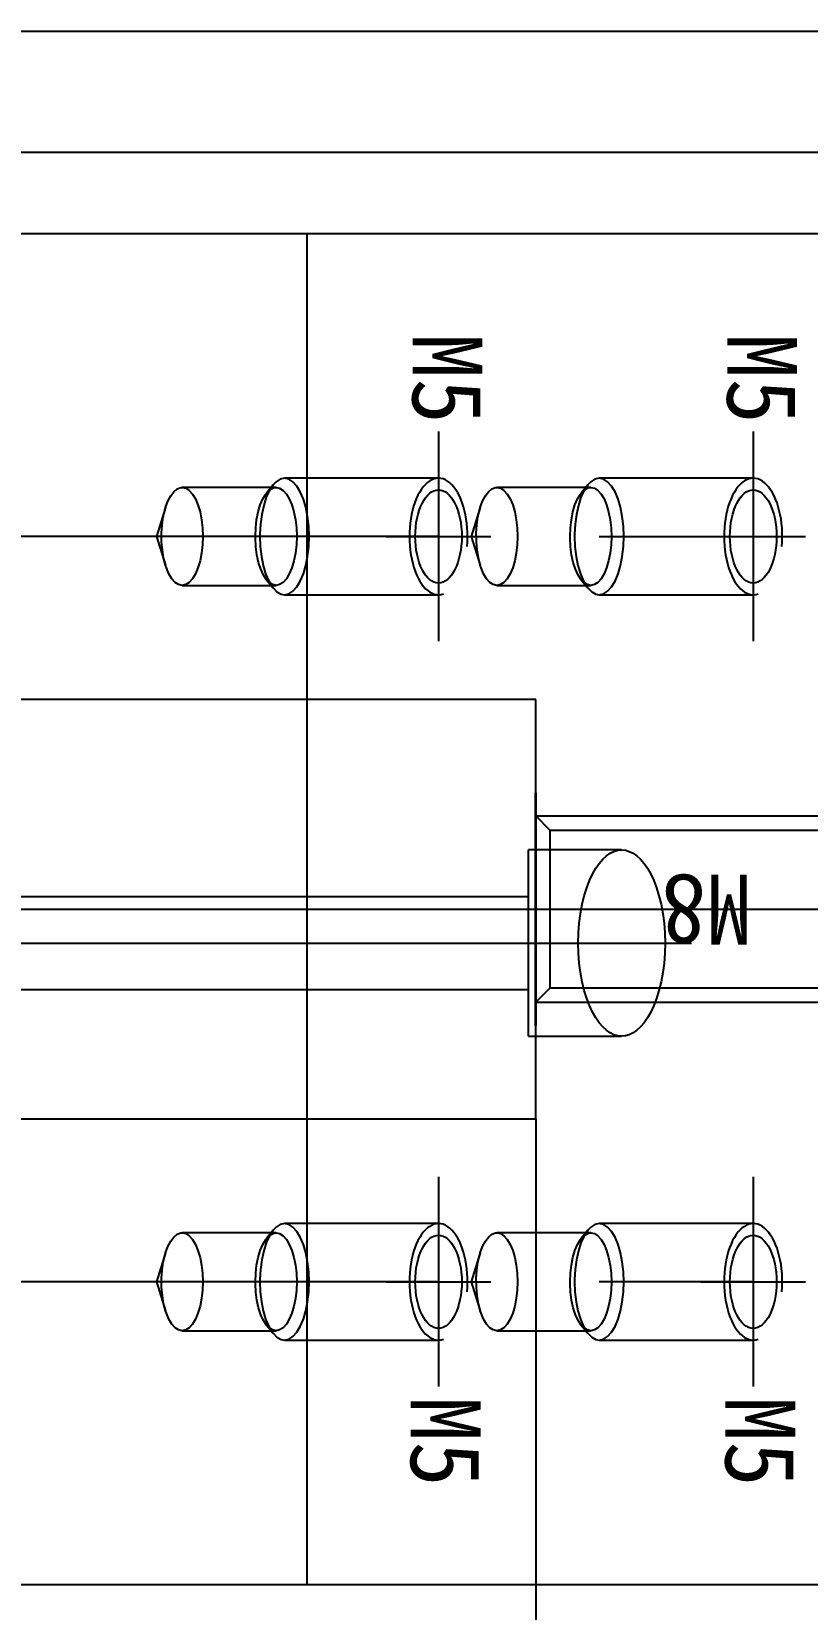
# Model space of a CAD drawing. Header units: millimetres. Extents: x 632 to 3922, y 1402 to 2001.
# Drawn here: x 3740.7 to 3774.1, y 1933.7 to 2001.4 of the extents above; entities that cross this region are included whole.
import ezdxf
from ezdxf.enums import TextEntityAlignment as Align
from ezdxf.lldxf.tags import DXFTag

# ---------------------------------------------------------------- set-up
doc = ezdxf.new("R2010")
doc.units = ezdxf.units.MM
for name, color, linetype in [('4', 4, 'Continuous'), ('6', 6, 'Continuous'), ('7', 7, 'Continuous'), ('BCE', 1, 'CENTER'), ('BH', 11, 'HIDDEN'), ('BHTL', 5, 'CENTER'), ('BO', 7, 'Continuous'), ('CE', 1, 'CENTER'), ('DIM', 7, 'Continuous'), ('H1', 2, 'HIDDEN'), ('H2', 4, 'HIDDEN')]:
    doc.layers.add(name, color=color, linetype=linetype)
doc.styles.add('JM_Standard', font='', dxfattribs={"height": 3})
doc.styles.add('SY', font='romans.shx', dxfattribs={"width": 0.85, "height": 3, "bigfont": 'ghs.shx'})
doc.styles.get('JM_Standard').set_extended_font_data('DotumChe')
tags = doc.linetypes.add('CENTER', pattern=[2, 1.25, -0.25, 0.25, -0.25]).pattern_tags.tags
tags[10:11] = [DXFTag(74, 4), DXFTag(75, 0), DXFTag(340, '0'), DXFTag(46, 1.0), DXFTag(50, 0.0), DXFTag(44, 0.0), DXFTag(45, 0.0)]
tags[8:9] = [DXFTag(74, 4), DXFTag(75, 0), DXFTag(340, '0'), DXFTag(46, 1.0), DXFTag(50, 0.0), DXFTag(44, 0.0), DXFTag(45, 0.0)]
tags[6:7] = [DXFTag(74, 4), DXFTag(75, 0), DXFTag(340, '0'), DXFTag(46, 1.0), DXFTag(50, 0.0), DXFTag(44, 0.0), DXFTag(45, 0.0)]
tags[4:5] = [DXFTag(74, 4), DXFTag(75, 0), DXFTag(340, '0'), DXFTag(46, 1.0), DXFTag(50, 0.0), DXFTag(44, 0.0), DXFTag(45, 0.0)]
tags = doc.linetypes.add('HIDDEN', pattern=[0.375, 0.25, -0.125]).pattern_tags.tags
tags[6:7] = [DXFTag(74, 4), DXFTag(75, 0), DXFTag(340, '0'), DXFTag(46, 1.0), DXFTag(50, 0.0), DXFTag(44, 0.0), DXFTag(45, 0.0)]
tags[4:5] = [DXFTag(74, 4), DXFTag(75, 0), DXFTag(340, '0'), DXFTag(46, 1.0), DXFTag(50, 0.0), DXFTag(44, 0.0), DXFTag(45, 0.0)]
doc.dimstyles.new('BaseStyle', dxfattribs={"dimtxt": 3, "dimasz": 2, "dimexe": 0.6, "dimexo": 0, "dimgap": 1, "dimtad": 1, "dimdsep": 46, "dimtxsty": 'SY', "dimcen": 0, "dimclrd": 3, "dimclre": 3, "dimclrt": 7, "dimaunit": 1, "dimazin": 0, "dimtfac": 1, "dimtmove": 0, "dimatfit": 3, "dimfxl": 1, "dimtolj": 1, "dimtzin": 0, "dimarcsym": 0})

# ---------------------------------------------------------------- blocks, each defined once
blk = doc.blocks.new('20180524_223518')
blk.add_ellipse((-0.277, 0.25), major_axis=(0, -2), ratio=0.5)
at = {"layer": '4', "color": 1, "linetype": 'CENTER'}
for p, q in [((-0.277, -4.25), (-0.277, 4.75)), ((1.973, 0.25), (-2.527, 0.25))]:
    blk.add_line(p, q, dxfattribs=at)
at = {"layer": '4'}
blk.add_ellipse((-0.277, 0.25), major_axis=(0, 2.5), ratio=0.5, start_param=1.396263, end_param=6.457718, dxfattribs=at)
blk = doc.blocks.new('20180524_2133461')
at = {"layer": 'BCE'}
blk.add_line((3.375, 15.749), (3.375, -3.533), dxfattribs=at)
at = {"layer": 'BH'}
blk.add_line((0, -1.584), (6.75, -1.584), dxfattribs=at)
for points in [[(-0.625, 15.749), (0, 15.124), (6.75, 15.124), (7.375, 15.749)], [(0, 15.124), (0, -1.584), (3.375, -3.533), (6.75, -1.584), (6.75, 15.124)]]:
    blk.add_lwpolyline(points, dxfattribs=at)
at = {"layer": 'BHTL'}
for p, q in [((-0.625, 15.749), (-0.625, 1.083)), ((7.375, 15.749), (7.375, 1.083))]:
    blk.add_line(p, q, dxfattribs=at)
blk.add_lwpolyline([(0, 0), (-0.625, 1.083), (7.375, 1.083), (6.75, 0)], dxfattribs=at)
at = {"layer": 'H1', "lineweight": 35, "ltscale": 0.25}
blk.add_line((-1.625, 15.749), (8.375, 15.749), dxfattribs=at)
blk = doc.blocks.new('*D771')
at = {"layer": 'Defpoints', "color": 0}
for p in [(3669.824, 1979.728), (3751.588, 1979.728), (3690.824, 1963.728)]:
    blk.add_point(p, dxfattribs=at)
at = {"layer": 'DIM', "color": 3, "lineweight": -2}
blk.add_line((3751.588, 1979.728), (3665.06, 1979.728), dxfattribs=at)
at = {"layer": 'DIM', "color": 7, "insert": (3666.942, 1982.228), "char_height": 3, "attachment_point": 5, "style": 'SY', "bg_fill": 3, "box_fill_scale": 1.1, "bg_fill_color": 256, "bg_fill_true_color": 13158600, "bg_fill_transparency": 0}
blk.add_mtext('\\A1;16', dxfattribs=at)
blk = doc.blocks.new('*D774')
at = {"layer": 'Defpoints', "color": 0}
for p in [(3690.824, 1963.728), (3669.824, 1947.728), (3751.588, 1947.728)]:
    blk.add_point(p, dxfattribs=at)
at = {"layer": 'DIM', "color": 3, "lineweight": -2}
blk.add_line((3751.588, 1947.728), (3665.06, 1947.728), dxfattribs=at)
at = {"layer": 'DIM', "color": 7, "insert": (3666.942, 1950.228), "char_height": 3, "attachment_point": 5, "style": 'SY', "bg_fill": 3, "box_fill_scale": 1.1, "bg_fill_color": 256, "bg_fill_true_color": 13158600, "bg_fill_transparency": 0}
blk.add_mtext('\\A1;16', dxfattribs=at)
blk = doc.blocks.new('*D780')
at = {"layer": 'Defpoints', "color": 0}
for p in [(3762.378, 1954.728), (3736.378, 1931.228), (3762.378, 1910.228)]:
    blk.add_point(p, dxfattribs=at)
at = {"layer": 'DIM', "color": 3, "lineweight": -2}
blk.add_line((3762.378, 1954.728), (3762.378, 1905.1), dxfattribs=at)
at = {"layer": 'DIM', "color": 7, "insert": (3759.878, 1907.164), "char_height": 3, "attachment_point": 5, "rotation": 90, "style": 'SY', "bg_fill": 3, "box_fill_scale": 1.1, "bg_fill_color": 256, "bg_fill_true_color": 13158600, "bg_fill_transparency": 0}
blk.add_mtext('\\A1;26', dxfattribs=at)
blk = doc.blocks.new('*D781')
at = {"layer": 'Defpoints', "color": 0}
for p in [(3782.355, 1934.728), (3736.378, 1931.228), (3782.355, 1910.228)]:
    blk.add_point(p, dxfattribs=at)
at = {"layer": 'DIM', "color": 3, "lineweight": -2}
blk.add_line((3782.355, 1934.728), (3782.355, 1899.028), dxfattribs=at)
at = {"layer": 'DIM', "color": 7, "insert": (3779.855, 1904.128), "char_height": 3, "attachment_point": 5, "rotation": 90, "style": 'SY', "bg_fill": 3, "box_fill_scale": 1.1, "bg_fill_color": 256, "bg_fill_true_color": 13158600, "bg_fill_transparency": 0}
blk.add_mtext('\\A1;45.98', dxfattribs=at)
blk = doc.blocks.new('*D782')
at = {"layer": 'Defpoints', "color": 0}
for p in [(3796.378, 1955.228), (3736.378, 1931.228), (3796.378, 1910.228)]:
    blk.add_point(p, dxfattribs=at)
at = {"layer": 'DIM', "color": 3, "lineweight": -2}
blk.add_line((3796.378, 1955.228), (3796.378, 1905.221), dxfattribs=at)
at = {"layer": 'DIM', "color": 7, "insert": (3793.878, 1907.225), "char_height": 3, "attachment_point": 5, "rotation": 90, "style": 'SY', "bg_fill": 3, "box_fill_scale": 1.1, "bg_fill_color": 256, "bg_fill_true_color": 13158600, "bg_fill_transparency": 0}
blk.add_mtext('\\A1;60', dxfattribs=at)
blk = doc.blocks.new('A$C425363C5')
blk.add_line((411, 288), (9, 288))

msp = doc.modelspace()

# ---------------------------------------------------------------- linework, layer by layer
at = {"layer": '7'}
for p, q in [((3736.378, 1996.228), (3831.378, 1996.228)), ((3736.378, 1992.728), (3752.552, 1992.728)), ((3752.552, 1992.728), (3752.552, 1934.728)), ((3752.552, 1992.728), (3775.104, 1992.728)), ((3736.378, 1934.728), (3752.552, 1934.728)), ((3752.552, 1934.728), (3775.104, 1934.728))]:
    msp.add_line(p, q, dxfattribs=at)
for points in [[(3764.205, 1962.272, 0), (3764.216, 1962.704, 0), (3764.249, 1963.129, 0), (3764.302, 1963.541, 0), (3764.374, 1963.934, 0), (3764.464, 1964.304, 0), (3764.569, 1964.645, 0), (3764.688, 1964.957, 0), (3764.818, 1965.236, 0), (3764.957, 1965.481, 0), (3765.104, 1965.693, 0), (3765.257, 1965.872, 0), (3765.415, 1966.017, 0), (3765.576, 1966.129, 0), (3765.739, 1966.208, 0), (3765.904, 1966.256, 0), (3766.07, 1966.272, 0)], [(3766.07, 1966.272, 0), (3766.236, 1966.256, 0), (3766.401, 1966.208, 0), (3766.564, 1966.129, 0), (3766.725, 1966.017, 0), (3766.883, 1965.872, 0), (3767.036, 1965.693, 0), (3767.183, 1965.481, 0), (3767.322, 1965.236, 0), (3767.452, 1964.957, 0), (3767.571, 1964.645, 0), (3767.676, 1964.304, 0), (3767.766, 1963.934, 0), (3767.838, 1963.541, 0), (3767.891, 1963.129, 0), (3767.924, 1962.704, 0), (3767.935, 1962.272, 0), (3767.924, 1961.84, 0), (3767.891, 1961.414, 0), (3767.838, 1961.002, 0), (3767.766, 1960.609, 0), (3767.676, 1960.24, 0), (3767.571, 1959.898, 0), (3767.452, 1959.587, 0), (3767.322, 1959.308, 0), (3767.183, 1959.062, 0), (3767.036, 1958.85, 0), (3766.883, 1958.672, 0), (3766.725, 1958.527, 0), (3766.564, 1958.415, 0), (3766.401, 1958.335, 0), (3766.236, 1958.288, 0), (3766.07, 1958.272, 0)], [(3766.07, 1958.272, 0), (3765.904, 1958.288, 0), (3765.739, 1958.335, 0), (3765.576, 1958.415, 0), (3765.415, 1958.527, 0), (3765.257, 1958.672, 0), (3765.104, 1958.85, 0), (3764.957, 1959.062, 0), (3764.818, 1959.308, 0), (3764.688, 1959.587, 0), (3764.569, 1959.898, 0), (3764.464, 1960.24, 0), (3764.374, 1960.609, 0), (3764.302, 1961.002, 0), (3764.249, 1961.414, 0), (3764.216, 1961.84, 0), (3764.205, 1962.272, 0)]]:
    msp.add_polyline3d(points, dxfattribs=at)
at = {"layer": 'CE'}
for p, q in [((3758.204, 1979.728), (3751.588, 1979.728)), ((3765.108, 1979.728), (3771.724, 1979.728)), ((3690.824, 1963.728), (3775.378, 1963.728)), ((3736.378, 1963.728), (3831.378, 1963.728)), ((3693.842, 1962.272), (3752.552, 1962.272)), ((3752.552, 1962.272), (3769.07, 1962.272)), ((3758.204, 1947.728), (3751.588, 1947.728)), ((3771.724, 1947.728), (3765.108, 1947.728))]:
    msp.add_line(p, q, dxfattribs=at)
at = {"layer": 'H1'}
for p, q in [((3758.204, 1982.228), (3751.588, 1982.228)), ((3771.724, 1982.228), (3765.108, 1982.228)), ((3751.006, 1981.828), (3747.192, 1981.828)), ((3751.095, 1981.94), (3750.811, 1981.586)), ((3751.225, 1981.828), (3751.006, 1981.828)), ((3764.526, 1981.828), (3760.712, 1981.828)), ((3764.615, 1981.94), (3764.331, 1981.586)), ((3764.745, 1981.828), (3764.526, 1981.828)), ((3746.475, 1980.967), (3746.093, 1979.728)), ((3759.995, 1980.967), (3759.613, 1979.728)), ((3746.093, 1979.728), (3746.475, 1978.489)), ((3759.613, 1979.728), (3759.995, 1978.489)), ((3747.192, 1977.628), (3751.006, 1977.628)), ((3750.811, 1977.871), (3751.095, 1977.517)), ((3751.006, 1977.628), (3751.225, 1977.628)), ((3760.712, 1977.628), (3764.526, 1977.628)), ((3764.331, 1977.871), (3764.615, 1977.517)), ((3764.526, 1977.628), (3764.745, 1977.628)), ((3751.588, 1977.228), (3758.204, 1977.228)), ((3765.108, 1977.228), (3771.724, 1977.228)), ((3762.378, 1972.728), (3736.378, 1972.728)), ((3762.378, 1963.728), (3762.378, 1972.728)), ((3762.378, 1954.728), (3762.378, 1963.728)), ((3736.378, 1954.728), (3762.378, 1954.728)), ((3751.006, 1949.828), (3747.192, 1949.828)), ((3751.095, 1949.94), (3750.811, 1949.586)), ((3751.225, 1949.828), (3751.006, 1949.828)), ((3758.204, 1950.228), (3751.588, 1950.228)), ((3764.526, 1949.828), (3760.712, 1949.828)), ((3764.615, 1949.94), (3764.331, 1949.586)), ((3764.745, 1949.828), (3764.526, 1949.828)), ((3771.724, 1950.228), (3765.108, 1950.228)), ((3746.475, 1948.967), (3746.093, 1947.728)), ((3759.995, 1948.967), (3759.613, 1947.728)), ((3746.093, 1947.728), (3746.475, 1946.489)), ((3759.613, 1947.728), (3759.995, 1946.489)), ((3747.192, 1945.628), (3751.006, 1945.628)), ((3750.811, 1945.871), (3751.095, 1945.517)), ((3751.006, 1945.628), (3751.225, 1945.628)), ((3760.712, 1945.628), (3764.526, 1945.628)), ((3764.331, 1945.871), (3764.615, 1945.517)), ((3764.526, 1945.628), (3764.745, 1945.628)), ((3751.588, 1945.228), (3758.204, 1945.228)), ((3765.108, 1945.228), (3771.724, 1945.228))]:
    msp.add_line(p, q, dxfattribs=at)
for points in [[(3751.588, 1982.228, 0), (3751.404, 1982.19, 0), (3751.226, 1982.078, 0), (3751.095, 1981.94, 0)], [(3751.588, 1977.228, 0), (3751.771, 1977.266, 0), (3751.949, 1977.379, 0), (3752.116, 1977.563, 0), (3752.267, 1977.813, 0), (3752.397, 1978.121, 0), (3752.502, 1978.478, 0), (3752.58, 1978.873, 0), (3752.628, 1979.294, 0), (3752.644, 1979.728, 0), (3752.628, 1980.163, 0), (3752.58, 1980.583, 0), (3752.502, 1980.978, 0), (3752.397, 1981.335, 0), (3752.267, 1981.644, 0), (3752.116, 1981.893, 0), (3751.949, 1982.078, 0), (3751.771, 1982.19, 0), (3751.588, 1982.228, 0)], [(3765.108, 1982.228, 0), (3764.924, 1982.19, 0), (3764.746, 1982.078, 0), (3764.615, 1981.94, 0)], [(3765.108, 1977.228, 0), (3765.291, 1977.266, 0), (3765.469, 1977.379, 0), (3765.636, 1977.563, 0), (3765.786, 1977.813, 0), (3765.917, 1978.121, 0), (3766.022, 1978.478, 0), (3766.1, 1978.873, 0), (3766.148, 1979.294, 0), (3766.164, 1979.728, 0), (3766.148, 1980.163, 0), (3766.1, 1980.583, 0), (3766.022, 1980.978, 0), (3765.917, 1981.335, 0), (3765.786, 1981.644, 0), (3765.636, 1981.893, 0), (3765.469, 1982.078, 0), (3765.291, 1982.19, 0), (3765.108, 1982.228, 0)], [(3746.475, 1980.967, 0), (3746.577, 1981.243, 0), (3746.698, 1981.473, 0), (3746.833, 1981.649, 0), (3746.979, 1981.767, 0), (3747.132, 1981.824, 0), (3747.192, 1981.828, 0)], [(3747.192, 1981.828, 0), (3747.346, 1981.797, 0), (3747.495, 1981.702, 0), (3747.635, 1981.547, 0), (3747.762, 1981.337, 0), (3747.871, 1981.078, 0), (3747.96, 1980.778, 0), (3748.025, 1980.447, 0), (3748.065, 1980.093, 0), (3748.079, 1979.728, 0), (3748.065, 1979.364, 0), (3748.025, 1979.01, 0), (3747.96, 1978.678, 0), (3747.871, 1978.379, 0), (3747.762, 1978.12, 0), (3747.635, 1977.91, 0), (3747.495, 1977.755, 0), (3747.346, 1977.66, 0), (3747.192, 1977.628, 0)], [(3750.338, 1979.728, 0), (3750.351, 1980.093, 0), (3750.391, 1980.447, 0), (3750.457, 1980.778, 0), (3750.545, 1981.078, 0), (3750.655, 1981.337, 0), (3750.781, 1981.547, 0), (3750.811, 1981.586, 0)], [(3751.095, 1981.94, 0), (3750.94, 1981.704, 0), (3750.805, 1981.408, 0), (3750.694, 1981.061, 0), (3750.61, 1980.674, 0), (3750.555, 1980.257, 0), (3750.532, 1979.825, 0), (3750.531, 1979.728, 0)], [(3750.811, 1981.586, 0), (3750.954, 1981.728, 0), (3751.105, 1981.809, 0), (3751.225, 1981.828, 0)], [(3751.225, 1981.828, 0), (3751.379, 1981.797, 0), (3751.528, 1981.702, 0), (3751.669, 1981.547, 0), (3751.795, 1981.337, 0), (3751.905, 1981.078, 0), (3751.993, 1980.778, 0), (3752.059, 1980.447, 0), (3752.099, 1980.093, 0), (3752.112, 1979.728, 0), (3752.099, 1979.364, 0), (3752.059, 1979.01, 0), (3751.993, 1978.678, 0), (3751.905, 1978.379, 0), (3751.795, 1978.12, 0), (3751.669, 1977.91, 0), (3751.528, 1977.755, 0), (3751.379, 1977.66, 0), (3751.225, 1977.628, 0)], [(3759.995, 1980.967, 0), (3760.097, 1981.243, 0), (3760.218, 1981.473, 0), (3760.353, 1981.649, 0), (3760.499, 1981.767, 0), (3760.652, 1981.824, 0), (3760.712, 1981.828, 0)], [(3760.712, 1981.828, 0), (3760.866, 1981.797, 0), (3761.015, 1981.702, 0), (3761.155, 1981.547, 0), (3761.282, 1981.337, 0), (3761.391, 1981.078, 0), (3761.48, 1980.778, 0), (3761.545, 1980.447, 0), (3761.585, 1980.093, 0), (3761.599, 1979.728, 0), (3761.585, 1979.364, 0), (3761.545, 1979.01, 0), (3761.48, 1978.678, 0), (3761.391, 1978.379, 0), (3761.282, 1978.12, 0), (3761.155, 1977.91, 0), (3761.015, 1977.755, 0), (3760.866, 1977.66, 0), (3760.712, 1977.628, 0)], [(3763.858, 1979.728, 0), (3763.871, 1980.093, 0), (3763.911, 1980.447, 0), (3763.977, 1980.778, 0), (3764.065, 1981.078, 0), (3764.175, 1981.337, 0), (3764.301, 1981.547, 0), (3764.331, 1981.586, 0)], [(3764.615, 1981.94, 0), (3764.46, 1981.704, 0), (3764.325, 1981.408, 0), (3764.214, 1981.061, 0), (3764.13, 1980.674, 0), (3764.075, 1980.257, 0), (3764.052, 1979.825, 0), (3764.051, 1979.728, 0)], [(3764.331, 1981.586, 0), (3764.474, 1981.728, 0), (3764.625, 1981.809, 0), (3764.745, 1981.828, 0)], [(3764.745, 1981.828, 0), (3764.899, 1981.797, 0), (3765.048, 1981.702, 0), (3765.189, 1981.547, 0), (3765.315, 1981.337, 0), (3765.425, 1981.078, 0), (3765.513, 1980.778, 0), (3765.579, 1980.447, 0), (3765.619, 1980.093, 0), (3765.632, 1979.728, 0), (3765.619, 1979.364, 0), (3765.579, 1979.01, 0), (3765.513, 1978.678, 0), (3765.425, 1978.379, 0), (3765.315, 1978.12, 0), (3765.189, 1977.91, 0), (3765.048, 1977.755, 0), (3764.899, 1977.66, 0), (3764.745, 1977.628, 0)], [(3746.475, 1978.489, 0), (3746.395, 1978.803, 0), (3746.34, 1979.144, 0), (3746.31, 1979.503, 0), (3746.306, 1979.869, 0), (3746.33, 1980.231, 0), (3746.38, 1980.577, 0), (3746.455, 1980.898, 0), (3746.475, 1980.967, 0)], [(3759.995, 1978.489, 0), (3759.915, 1978.803, 0), (3759.859, 1979.144, 0), (3759.83, 1979.503, 0), (3759.826, 1979.869, 0), (3759.85, 1980.231, 0), (3759.9, 1980.577, 0), (3759.975, 1980.898, 0), (3759.995, 1980.967, 0)], [(3750.811, 1977.871, 0), (3750.681, 1978.069, 0), (3750.568, 1978.317, 0), (3750.474, 1978.609, 0), (3750.404, 1978.934, 0), (3750.358, 1979.284, 0), (3750.338, 1979.647, 0), (3750.338, 1979.728, 0)], [(3750.531, 1979.728, 0), (3750.547, 1979.294, 0), (3750.595, 1978.873, 0), (3750.673, 1978.478, 0), (3750.778, 1978.121, 0), (3750.909, 1977.813, 0), (3751.059, 1977.563, 0), (3751.095, 1977.517, 0)], [(3764.331, 1977.871, 0), (3764.201, 1978.069, 0), (3764.088, 1978.317, 0), (3763.994, 1978.609, 0), (3763.924, 1978.934, 0), (3763.878, 1979.284, 0), (3763.858, 1979.647, 0), (3763.858, 1979.728, 0)], [(3764.051, 1979.728, 0), (3764.067, 1979.294, 0), (3764.115, 1978.873, 0), (3764.193, 1978.478, 0), (3764.298, 1978.121, 0), (3764.429, 1977.813, 0), (3764.579, 1977.563, 0), (3764.615, 1977.517, 0)], [(3747.192, 1977.628, 0), (3747.038, 1977.66, 0), (3746.888, 1977.755, 0), (3746.748, 1977.91, 0), (3746.621, 1978.12, 0), (3746.512, 1978.379, 0), (3746.475, 1978.489, 0)], [(3760.712, 1977.628, 0), (3760.558, 1977.66, 0), (3760.408, 1977.755, 0), (3760.268, 1977.91, 0), (3760.141, 1978.12, 0), (3760.032, 1978.379, 0), (3759.995, 1978.489, 0)], [(3751.225, 1977.628, 0), (3751.071, 1977.66, 0), (3750.922, 1977.755, 0), (3750.811, 1977.871, 0)], [(3751.095, 1977.517, 0), (3751.265, 1977.348, 0), (3751.445, 1977.251, 0), (3751.588, 1977.228, 0)], [(3764.745, 1977.628, 0), (3764.591, 1977.66, 0), (3764.441, 1977.755, 0), (3764.331, 1977.871, 0)], [(3764.615, 1977.517, 0), (3764.785, 1977.348, 0), (3764.964, 1977.251, 0), (3765.108, 1977.228, 0)], [(3746.475, 1948.967, 0), (3746.577, 1949.243, 0), (3746.698, 1949.473, 0), (3746.833, 1949.649, 0), (3746.979, 1949.767, 0), (3747.132, 1949.824, 0), (3747.192, 1949.828, 0)], [(3747.192, 1949.828, 0), (3747.346, 1949.797, 0), (3747.495, 1949.702, 0), (3747.635, 1949.547, 0), (3747.762, 1949.337, 0), (3747.871, 1949.078, 0), (3747.96, 1948.778, 0), (3748.025, 1948.447, 0), (3748.065, 1948.093, 0), (3748.079, 1947.728, 0), (3748.065, 1947.364, 0), (3748.025, 1947.01, 0), (3747.96, 1946.678, 0), (3747.871, 1946.379, 0), (3747.762, 1946.12, 0), (3747.635, 1945.91, 0), (3747.495, 1945.755, 0), (3747.346, 1945.66, 0), (3747.192, 1945.628, 0)], [(3751.095, 1949.94, 0), (3750.94, 1949.704, 0), (3750.805, 1949.408, 0), (3750.694, 1949.061, 0), (3750.61, 1948.674, 0), (3750.555, 1948.257, 0), (3750.532, 1947.825, 0), (3750.531, 1947.728, 0)], [(3750.811, 1949.586, 0), (3750.954, 1949.728, 0), (3751.105, 1949.809, 0), (3751.225, 1949.828, 0)], [(3751.588, 1950.228, 0), (3751.404, 1950.19, 0), (3751.226, 1950.078, 0), (3751.095, 1949.94, 0)], [(3751.225, 1949.828, 0), (3751.379, 1949.797, 0), (3751.528, 1949.702, 0), (3751.669, 1949.547, 0), (3751.795, 1949.337, 0), (3751.905, 1949.078, 0), (3751.993, 1948.778, 0), (3752.059, 1948.447, 0), (3752.099, 1948.093, 0), (3752.112, 1947.728, 0), (3752.099, 1947.364, 0), (3752.059, 1947.01, 0), (3751.993, 1946.678, 0), (3751.905, 1946.379, 0), (3751.795, 1946.12, 0), (3751.669, 1945.91, 0), (3751.528, 1945.755, 0), (3751.379, 1945.66, 0), (3751.225, 1945.628, 0)], [(3751.588, 1945.228, 0), (3751.771, 1945.266, 0), (3751.949, 1945.379, 0), (3752.116, 1945.563, 0), (3752.267, 1945.813, 0), (3752.397, 1946.121, 0), (3752.502, 1946.478, 0), (3752.58, 1946.873, 0), (3752.628, 1947.294, 0), (3752.644, 1947.728, 0), (3752.628, 1948.163, 0), (3752.58, 1948.583, 0), (3752.502, 1948.978, 0), (3752.397, 1949.335, 0), (3752.267, 1949.644, 0), (3752.116, 1949.893, 0), (3751.949, 1950.078, 0), (3751.771, 1950.19, 0), (3751.588, 1950.228, 0)], [(3759.995, 1948.967, 0), (3760.097, 1949.243, 0), (3760.218, 1949.473, 0), (3760.353, 1949.649, 0), (3760.499, 1949.767, 0), (3760.652, 1949.824, 0), (3760.712, 1949.828, 0)], [(3760.712, 1949.828, 0), (3760.866, 1949.797, 0), (3761.015, 1949.702, 0), (3761.155, 1949.547, 0), (3761.282, 1949.337, 0), (3761.391, 1949.078, 0), (3761.48, 1948.778, 0), (3761.545, 1948.447, 0), (3761.585, 1948.093, 0), (3761.599, 1947.728, 0), (3761.585, 1947.364, 0), (3761.545, 1947.01, 0), (3761.48, 1946.678, 0), (3761.391, 1946.379, 0), (3761.282, 1946.12, 0), (3761.155, 1945.91, 0), (3761.015, 1945.755, 0), (3760.866, 1945.66, 0), (3760.712, 1945.628, 0)], [(3764.615, 1949.94, 0), (3764.46, 1949.704, 0), (3764.325, 1949.408, 0), (3764.214, 1949.061, 0), (3764.13, 1948.674, 0), (3764.075, 1948.257, 0), (3764.052, 1947.825, 0), (3764.051, 1947.728, 0)], [(3764.331, 1949.586, 0), (3764.474, 1949.728, 0), (3764.625, 1949.809, 0), (3764.745, 1949.828, 0)], [(3765.108, 1950.228, 0), (3764.924, 1950.19, 0), (3764.746, 1950.078, 0), (3764.615, 1949.94, 0)], [(3764.745, 1949.828, 0), (3764.899, 1949.797, 0), (3765.048, 1949.702, 0), (3765.189, 1949.547, 0), (3765.315, 1949.337, 0), (3765.425, 1949.078, 0), (3765.513, 1948.778, 0), (3765.579, 1948.447, 0), (3765.619, 1948.093, 0), (3765.632, 1947.728, 0), (3765.619, 1947.364, 0), (3765.579, 1947.01, 0), (3765.513, 1946.678, 0), (3765.425, 1946.379, 0), (3765.315, 1946.12, 0), (3765.189, 1945.91, 0), (3765.048, 1945.755, 0), (3764.899, 1945.66, 0), (3764.745, 1945.628, 0)], [(3765.108, 1945.228, 0), (3765.291, 1945.266, 0), (3765.469, 1945.379, 0), (3765.636, 1945.563, 0), (3765.786, 1945.813, 0), (3765.917, 1946.121, 0), (3766.022, 1946.478, 0), (3766.1, 1946.873, 0), (3766.148, 1947.294, 0), (3766.164, 1947.728, 0), (3766.148, 1948.163, 0), (3766.1, 1948.583, 0), (3766.022, 1948.978, 0), (3765.917, 1949.335, 0), (3765.786, 1949.644, 0), (3765.636, 1949.893, 0), (3765.469, 1950.078, 0), (3765.291, 1950.19, 0), (3765.108, 1950.228, 0)], [(3746.475, 1946.489, 0), (3746.395, 1946.803, 0), (3746.34, 1947.144, 0), (3746.31, 1947.503, 0), (3746.306, 1947.869, 0), (3746.33, 1948.231, 0), (3746.38, 1948.577, 0), (3746.455, 1948.898, 0), (3746.475, 1948.967, 0)], [(3750.338, 1947.728, 0), (3750.351, 1948.093, 0), (3750.391, 1948.447, 0), (3750.457, 1948.778, 0), (3750.545, 1949.078, 0), (3750.655, 1949.337, 0), (3750.781, 1949.547, 0), (3750.811, 1949.586, 0)], [(3759.995, 1946.489, 0), (3759.915, 1946.803, 0), (3759.859, 1947.144, 0), (3759.83, 1947.503, 0), (3759.826, 1947.869, 0), (3759.85, 1948.231, 0), (3759.9, 1948.577, 0), (3759.975, 1948.898, 0), (3759.995, 1948.967, 0)], [(3763.858, 1947.728, 0), (3763.871, 1948.093, 0), (3763.911, 1948.447, 0), (3763.977, 1948.778, 0), (3764.065, 1949.078, 0), (3764.175, 1949.337, 0), (3764.301, 1949.547, 0), (3764.331, 1949.586, 0)], [(3750.811, 1945.871, 0), (3750.681, 1946.069, 0), (3750.568, 1946.317, 0), (3750.474, 1946.609, 0), (3750.404, 1946.934, 0), (3750.358, 1947.284, 0), (3750.338, 1947.647, 0), (3750.338, 1947.728, 0)], [(3750.531, 1947.728, 0), (3750.547, 1947.294, 0), (3750.595, 1946.873, 0), (3750.673, 1946.478, 0), (3750.778, 1946.121, 0), (3750.909, 1945.813, 0), (3751.059, 1945.563, 0), (3751.095, 1945.517, 0)], [(3764.331, 1945.871, 0), (3764.201, 1946.069, 0), (3764.088, 1946.317, 0), (3763.994, 1946.609, 0), (3763.924, 1946.934, 0), (3763.878, 1947.284, 0), (3763.858, 1947.647, 0), (3763.858, 1947.728, 0)], [(3764.051, 1947.728, 0), (3764.067, 1947.294, 0), (3764.115, 1946.873, 0), (3764.193, 1946.478, 0), (3764.298, 1946.121, 0), (3764.429, 1945.813, 0), (3764.579, 1945.563, 0), (3764.615, 1945.517, 0)], [(3747.192, 1945.628, 0), (3747.038, 1945.66, 0), (3746.888, 1945.755, 0), (3746.748, 1945.91, 0), (3746.621, 1946.12, 0), (3746.512, 1946.379, 0), (3746.475, 1946.489, 0)], [(3760.712, 1945.628, 0), (3760.558, 1945.66, 0), (3760.408, 1945.755, 0), (3760.268, 1945.91, 0), (3760.141, 1946.12, 0), (3760.032, 1946.379, 0), (3759.995, 1946.489, 0)], [(3751.225, 1945.628, 0), (3751.071, 1945.66, 0), (3750.922, 1945.755, 0), (3750.811, 1945.871, 0)], [(3764.745, 1945.628, 0), (3764.591, 1945.66, 0), (3764.441, 1945.755, 0), (3764.331, 1945.871, 0)], [(3751.095, 1945.517, 0), (3751.265, 1945.348, 0), (3751.445, 1945.251, 0), (3751.588, 1945.228, 0)], [(3764.615, 1945.517, 0), (3764.785, 1945.348, 0), (3764.964, 1945.251, 0), (3765.108, 1945.228, 0)]]:
    msp.add_polyline3d(points, dxfattribs=at)
at = {"layer": 'H2'}
for p, q in [((3766.07, 1966.272), (3762.07, 1966.272)), ((3762.07, 1958.272), (3762.07, 1966.272)), ((3711.378, 1964.272), (3762.07, 1964.272)), ((3711.378, 1960.272), (3762.07, 1960.272)), ((3762.07, 1958.272), (3766.07, 1958.272))]:
    msp.add_line(p, q, dxfattribs=at)

# ---------------------------------------------------------------- block references
at = {"rotation": 89.99999999999997}
msp.add_blockref('20180524_2133461', (3778.127, 1960.353), dxfattribs=at)
at = {"layer": 'BO', "rotation": 180}
for p in [(3757.927, 1979.978), (3771.447, 1979.978), (3757.927, 1947.978), (3771.447, 1947.978)]:
    msp.add_blockref('20180524_223518', p, dxfattribs=at)

# ---------------------------------------------------------------- texts
at = {"layer": 'DIM', "style": 'JM_Standard'}
for s, rotation, p in [('M5', 270.00762, (3758.563, 1986.501)), ('M5', 270.00762, (3772.083, 1986.501)), ('M8', 180, (3769.712, 1963.728)), ('M5', 270.00762, (3758.487, 1940.871)), ('M5', 270.00762, (3772.007, 1940.871))]:
    msp.add_text(s, height=3, rotation=rotation, dxfattribs=at).set_placement(p, align=Align.MIDDLE)

# ---------------------------------------------------------------- next in the draw order: dimensions: what is measured, and where the dimension line sits
at = {"layer": 'DIM'}
dim = msp.add_ordinate_dim(feature_location=(3751.588, 1979.728), offset=(-81.764, 0), dtype=0, origin=(3690.824, 1963.728), dimstyle='BaseStyle', override={"dimtfill": 1}, dxfattribs=at)
dim.commit()
dim.dimension.update_dxf_attribs({"geometry": '*D771', "text_midpoint": (3666.942, 1982.228)})

# ---------------------------------------------------------------- next in the draw order: dimensions: what is measured, and where the dimension line sits
dim = msp.add_ordinate_dim(feature_location=(3751.588, 1947.728), offset=(-81.764, 0), dtype=0, origin=(3690.824, 1963.728), dimstyle='BaseStyle', override={"dimtfill": 1}, dxfattribs=at)
dim.commit()
dim.dimension.update_dxf_attribs({"geometry": '*D774', "text_midpoint": (3666.942, 1950.228)})

# ---------------------------------------------------------------- next in the draw order: dimensions: what is measured, and where the dimension line sits
dim = msp.add_ordinate_dim(feature_location=(3762.378, 1954.728), offset=(0, -44.5), dtype=1, origin=(3736.378, 1931.228), dimstyle='BaseStyle', override={"dimtfill": 1}, dxfattribs=at)
dim.commit()
dim.dimension.update_dxf_attribs({"geometry": '*D780', "text_midpoint": (3759.878, 1907.164)})

# ---------------------------------------------------------------- next in the draw order: dimensions: what is measured, and where the dimension line sits
dim = msp.add_ordinate_dim(feature_location=(3782.355, 1934.728), offset=(0, -24.5), dtype=1, origin=(3736.378, 1931.228), dimstyle='BaseStyle', override={"dimtfill": 1}, dxfattribs=at)
dim.commit()
dim.dimension.update_dxf_attribs({"geometry": '*D781', "text_midpoint": (3779.855, 1904.128)})

# ---------------------------------------------------------------- next in the draw order: dimensions: what is measured, and where the dimension line sits
dim = msp.add_ordinate_dim(feature_location=(3796.378, 1955.228), offset=(0, -45), dtype=1, origin=(3736.378, 1931.228), dimstyle='BaseStyle', override={"dimtfill": 1}, dxfattribs=at)
dim.commit()
dim.dimension.update_dxf_attribs({"geometry": '*D782', "text_midpoint": (3793.878, 1907.225)})

# ---------------------------------------------------------------- next in the draw order: block references
at = {"layer": '6'}
msp.add_blockref('A$C425363C5', (3510.952, 1713.404), dxfattribs=at)

doc.saveas('drawing.dxf')
